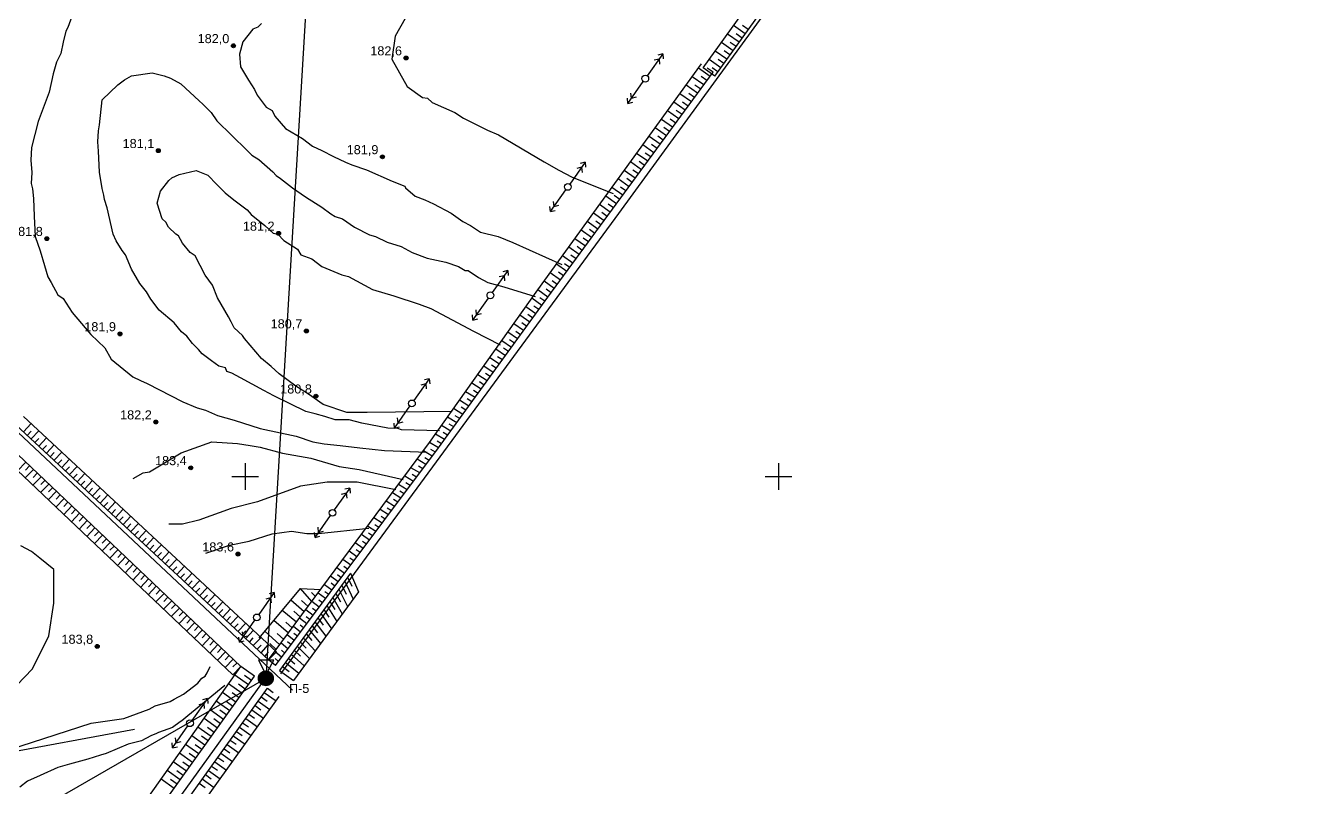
# Model space of a CAD drawing. Header units: millimetres. Extents: x 6127 to 9314, y 4730 to 7085.
# Drawn here: x 7517.6 to 7994.2, y 5083.4 to 5369.1 of the extents above; entities that cross this region are included whole.
import ezdxf

# ---------------------------------------------------------------- set-up
doc = ezdxf.new("R2010")
doc.units = ezdxf.units.MM
doc.header["$LTSCALE"] = 0.7
for name, color, linetype in [('відм', 14, 'Continuous'), ('горизонталі', 22, 'Continuous'), ('горный отвод', 7, 'Continuous'), ('Откос', 7, 'Continuous'), ('чорн', 255, 'Continuous')]:
    doc.layers.add(name, color=color, linetype=linetype)
doc.styles.get("Standard").update_dxf_attribs({"font": 'arial.ttf'})

# ---------------------------------------------------------------- blocks, each defined once
blk = doc.blocks.new('1')
at = {"layer": 'чорн', "color": 7, "ltscale": 0.2, "transparency": 33554687}
for p, q in [((5601.51, 1990.78), (5598.6, 1986.67)), ((5594.99, 1981.51), (5597.87, 1985.63))]:
    blk.add_line(p, q, dxfattribs=at)
for points in [[(5601.51, 1990.78), (5600.59, 1990.54)], [(5601.51, 1990.78), (5601.59, 1989.83)], [(5600.83, 1989.82), (5599.91, 1989.58)], [(5600.83, 1989.82), (5600.92, 1988.87)], [(5595.66, 1982.47), (5595.57, 1983.42)], [(5594.99, 1981.51), (5594.9, 1982.46)], [(5594.99, 1981.51), (5595.9, 1981.75)], [(5595.66, 1982.47), (5596.58, 1982.71)]]:
    blk.add_lwpolyline(points, dxfattribs=at)
blk.add_circle((5598.25, 1986.14), 0.633, dxfattribs=at)

msp = doc.modelspace()

# ---------------------------------------------------------------- hatches: boundary and pattern name
at = {"layer": 'відм', "ltscale": 0.2, "true_color": 0x000000}
h = msp.add_hatch(color=18, dxfattribs=at)
h.dxf.hatch_style = 1
h.paths.add_polyline_path([(7596.3, 5361.48, 1), (7594.83, 5361.48, 1)])
h = msp.add_hatch(color=18, dxfattribs=at)
h.dxf.hatch_style = 1
h.paths.add_polyline_path([(7661.04, 5356.89, 1), (7659.57, 5356.89, 1)])
h = msp.add_hatch(color=18, dxfattribs=at)
h.dxf.hatch_style = 1
h.paths.add_polyline_path([(7568.15, 5322.17, 1), (7566.69, 5322.17, 1)])
h = msp.add_hatch(color=18, dxfattribs=at)
h.dxf.hatch_style = 1
h.paths.add_polyline_path([(7652.18, 5319.86, 1), (7650.72, 5319.86, 1)])
h = msp.add_hatch(color=18, dxfattribs=at)
h.dxf.hatch_style = 1
h.paths.add_polyline_path([(7613.25, 5291.17, 1), (7611.78, 5291.17, 1)])
h = msp.add_hatch(color=18, dxfattribs=at)
h.dxf.hatch_style = 1
h.paths.add_polyline_path([(7526.34, 5289.2, 1), (7524.87, 5289.2, 1)])
h = msp.add_hatch(color=18, dxfattribs=at)
h.dxf.hatch_style = 1
h.paths.add_polyline_path([(7553.79, 5253.49, 1), (7552.32, 5253.49, 1)])
h = msp.add_hatch(color=18, dxfattribs=at)
h.dxf.hatch_style = 1
h.paths.add_polyline_path([(7623.66, 5254.58, 1), (7622.2, 5254.58, 1)])
h = msp.add_hatch(color=18, dxfattribs=at)
h.dxf.hatch_style = 1
h.paths.add_polyline_path([(7627.24, 5230.16, 1), (7625.77, 5230.16, 1)])
h = msp.add_hatch(color=18, dxfattribs=at)
h.dxf.hatch_style = 1
h.paths.add_polyline_path([(7567.22, 5220.45, 1), (7565.75, 5220.45, 1)])
h = msp.add_hatch(color=18, dxfattribs=at)
h.dxf.hatch_style = 1
h.paths.add_polyline_path([(7580.31, 5203.29, 1), (7578.85, 5203.29, 1)])
h = msp.add_hatch(color=18, dxfattribs=at)
h.dxf.hatch_style = 1
h.paths.add_polyline_path([(7598.03, 5170.96, 1), (7596.56, 5170.96, 1)])
h = msp.add_hatch(color=18, dxfattribs=at)
h.dxf.hatch_style = 1
h.paths.add_polyline_path([(7545.24, 5136.35, 1), (7543.77, 5136.35, 1)])
at = {"layer": 'чорн', "ltscale": 0.2, "true_color": 0x000000, "transparency": 33554687}
h = msp.add_hatch(color=18, dxfattribs=at)
h.dxf.hatch_style = 1
h.paths.add_polyline_path([(7610.51, 5124.38, 1), (7604.94, 5124.38, 1)])

# ---------------------------------------------------------------- linework, layer by layer
at = {"color": 18, "ltscale": 0.2, "true_color": 0x000000, "transparency": 33554687}
for p, q in [((7645.44, 5754.16), (7607.72, 5124.38)), ((7607.72, 5124.38), (7055.63, 4806.21))]:
    msp.add_line(p, q, dxfattribs=at)
at = {"layer": 'відм', "color": 18, "ltscale": 0.2, "true_color": 0x000000}
for centre in [(7595.56, 5361.48), (7660.3, 5356.89), (7567.42, 5322.17), (7651.45, 5319.86), (7612.51, 5291.17), (7525.61, 5289.2), (7553.05, 5253.49), (7622.93, 5254.58), (7626.51, 5230.16), (7566.48, 5220.45), (7579.58, 5203.29), (7597.3, 5170.96), (7544.51, 5136.35)]:
    msp.add_circle(centre, 0.733, dxfattribs=at)
at = {"layer": 'горизонталі', "color": 18, "true_color": 0x000000}
for points in [[(7537.29, 5378.76), (7533.54, 5368.39), (7532.71, 5366.93), (7531.67, 5362.79), (7530.84, 5358.64), (7529.17, 5355.32), (7527.92, 5350.96), (7526.46, 5344.12), (7524.59, 5339.14), (7522.3, 5333.13), (7519.8, 5323.38), (7519.58, 5318.61), (7519.99, 5314.04), (7519.78, 5309.89), (7520.19, 5307.82), (7520.6, 5304.29), (7520.8, 5297.65), (7521.21, 5289.97), (7523.07, 5284.57), (7524.72, 5279.18), (7525.96, 5274.82), (7527.21, 5272.74), (7529.69, 5268.18), (7531.76, 5266.72), (7535.08, 5261.53), (7542.12, 5253.22), (7547.3, 5248.24), (7549.79, 5244.08), (7557.87, 5237.43), (7560.78, 5235.98), (7563.26, 5234.94), (7576.54, 5228.08), (7581.93, 5225.79), (7585.04, 5224.95), (7589.6, 5222.87), (7595.82, 5221.21), (7605.57, 5218.08), (7619.05, 5215.16), (7625.28, 5213.08), (7629.63, 5212.24), (7635.65, 5211.62), (7642.91, 5210.78), (7652.25, 5209.73), (7668.23, 5209.13)], [(7659.91, 5371.76), (7656.16, 5365.13), (7654.91, 5356.42), (7660.71, 5346.24), (7666.51, 5342.09), (7668.38, 5341.88), (7670.04, 5340.22), (7678.54, 5336.47), (7681.86, 5334.39), (7690.77, 5329.82), (7694.92, 5328.15), (7712.13, 5317.96), (7717.52, 5314.85), (7722.52, 5312.22), (7737.89, 5306.1)], [(7606.06, 5369.87), (7604.71, 5368.51), (7602.84, 5367.68), (7599.1, 5362.91), (7597.85, 5358.35), (7598.26, 5353.58), (7601.16, 5348.6), (7603.44, 5345.07), (7604.47, 5342.99), (7607.79, 5338.42), (7610.07, 5337.17), (7611.1, 5335.1), (7615.04, 5330.53), (7621.47, 5326.79), (7625.2, 5323.88), (7628.73, 5322.21), (7633.08, 5319.93), (7637.64, 5317.84), (7639.92, 5316.8), (7645.52, 5314.93), (7655.06, 5310.77), (7659.83, 5308.9), (7660.04, 5308.27), (7663.77, 5305.16), (7667.3, 5303.7), (7670.61, 5302.24), (7677.25, 5298.71), (7681.6, 5295.59), (7684.51, 5294.14), (7688.24, 5291.64), (7694.87, 5289.97), (7700.27, 5287.69), (7718.68, 5279.5)], [(7672.89, 5217.14), (7658.6, 5217.59), (7657.17, 5217.97), (7653.43, 5218.18), (7643.68, 5220.05), (7638.91, 5221.3), (7633.72, 5221.3), (7629.78, 5222.54), (7626.25, 5223.58), (7622.73, 5224.41), (7610.69, 5230.22), (7606.96, 5232.3), (7598.25, 5237.07), (7594.93, 5238.73), (7593.06, 5239.36), (7592.64, 5240.81), (7590.15, 5241.43), (7587.36, 5243.45), (7583.86, 5246.04), (7582.48, 5247.66), (7580.2, 5249.94), (7578.12, 5252.64), (7576.05, 5254.3), (7573.35, 5257.62), (7567.75, 5262.38), (7564.62, 5266.57), (7562.98, 5269.24), (7560.53, 5272.33), (7557.38, 5277.75), (7555.1, 5283.14), (7553.85, 5284.8), (7551.57, 5288.33), (7550.53, 5290.82), (7548.25, 5300.78), (7547.22, 5303.89), (7547.01, 5305.55), (7546.39, 5308.04), (7545.35, 5314.06), (7544.94, 5321.94), (7544.73, 5325.47), (7544.94, 5329.62), (7545.36, 5331.9), (7546.39, 5341.24), (7552.2, 5346.84), (7554.69, 5348.71), (7557.39, 5350.16), (7565.07, 5351.4), (7569.63, 5350.16), (7571.92, 5349.33), (7575.86, 5347.25), (7582.7, 5340.82), (7584.16, 5339.57), (7587.27, 5336.46), (7589.34, 5333.35), (7600.54, 5322.35), (7602.41, 5320.48), (7605.11, 5318.82), (7610.29, 5314.26), (7611.54, 5312.8), (7613.2, 5311.77), (7617.76, 5308.24), (7622.53, 5304.92), (7628.76, 5300.97), (7632.08, 5298.48), (7633.74, 5297.45), (7636.43, 5296.61), (7641, 5293.5), (7646.6, 5290.6), (7648.88, 5289.97), (7653.24, 5287.9), (7658.43, 5286.24), (7662.57, 5283.95), (7668.18, 5281.88), (7675.23, 5280.42), (7680, 5278.76), (7682.49, 5277.31), (7683.53, 5277.31), (7687.47, 5274.61), (7691, 5272.74), (7697.01, 5271.08), (7708.7, 5267.55)], [(7677.53, 5224.45), (7645.76, 5223.99), (7638.03, 5224), (7629.2, 5227.04), (7623.77, 5230.84), (7618.99, 5233.96), (7612.77, 5238.52), (7609.66, 5241.22), (7606.13, 5244.33), (7599.7, 5251.8), (7598.91, 5252.9), (7595.88, 5255.77), (7594.72, 5258.04), (7593.69, 5259.9), (7589.54, 5266.95), (7587.67, 5271.73), (7584.97, 5275.46), (7581.24, 5282.72), (7579.37, 5283.97), (7576.47, 5287.5), (7575.02, 5290.19), (7573.98, 5290.82), (7571.28, 5293.51), (7570.25, 5295.38), (7568.79, 5296.63), (7566.93, 5302.44), (7568.17, 5307), (7571.29, 5310.94), (7572.53, 5311.98), (7575.23, 5313.22), (7581.66, 5314.68), (7586.02, 5313.02), (7589.34, 5309.49), (7591.41, 5307.41), (7592.45, 5306.37), (7595.77, 5303.68), (7600.75, 5299.94), (7602.2, 5298.28), (7607.39, 5294.13), (7610.5, 5291.22), (7612.16, 5290.81), (7614.44, 5288.53), (7619.63, 5285.21), (7620.87, 5283.13), (7625.02, 5281.68), (7628.75, 5278.77), (7636.22, 5275.66), (7638.71, 5275.04), (7647.67, 5270.17), (7655.72, 5267.77), (7665.27, 5264.66), (7669.63, 5263), (7685.64, 5254.49), (7695.53, 5249.38)], [(7558.02, 5199.28), (7561.76, 5201.37), (7564.04, 5201.74), (7575.92, 5208.88), (7587.49, 5213.09), (7597.05, 5212.42), (7601.89, 5211.66), (7605.6, 5211.07), (7613.94, 5208.8), (7624.59, 5206.9), (7635.24, 5203.77), (7642.75, 5202.67), (7659.23, 5198.89)], [(7656.43, 5195.06), (7641.95, 5197.92), (7630.75, 5197.92), (7620.72, 5196.39), (7604.62, 5190.53), (7594.71, 5188.09), (7582.63, 5183.65), (7576.5, 5182.18), (7571.33, 5182.18)], [(7585.22, 5171.32), (7594.04, 5174.3), (7601.53, 5175.82), (7610.12, 5178.49), (7617.36, 5179.57), (7623.05, 5178.7), (7627.43, 5178.7), (7646.29, 5180.73)], [(7508.6, 5115.83), (7520.22, 5128), (7526.41, 5140.27), (7528.17, 5152.58), (7528.17, 5165.24), (7522.92, 5169.45), (7519.81, 5171.94), (7515.86, 5174.01)], [(7502.36, 5094.76), (7542.2, 5107.61), (7554.44, 5109.27), (7563.99, 5112.8), (7566.27, 5114.04), (7571.87, 5115.7), (7573.33, 5116.53), (7576.85, 5118.4), (7582.25, 5122.55), (7583.7, 5124.41), (7584.95, 5125.24), (7585.78, 5126.49), (7586.81, 5128.77)], [(7592.37, 5121.64), (7578.51, 5110.3), (7576.23, 5108.44), (7575.61, 5108.02), (7572.7, 5105.95), (7567.51, 5104.08), (7566.68, 5103.67), (7564.61, 5102.84), (7561.08, 5100.97), (7556.1, 5099.73), (7547.8, 5096.2), (7545.73, 5095.58), (7540.95, 5094.13), (7534.11, 5092.26), (7529.75, 5091.02), (7523.11, 5087.91), (7518.34, 5085.83), (7515.43, 5083.55)]]:
    msp.add_lwpolyline(points, dxfattribs=at)
at = {"layer": 'горный отвод', "color": 18, "ltscale": 0.2, "true_color": 0x000000}
msp.add_lwpolyline([(7617.67, 5119.96), (7385.06, 5338.37), (7385.47, 5341.57)], dxfattribs=at)
at = {"layer": 'Откос', "color": 18, "ltscale": 0.15, "true_color": 0x000000}
for p, q in [((7787.44, 5365.96), (7783.06, 5369.04)), ((7788.58, 5367.55), (7786.39, 5369.09)), ((7782.89, 5359.62), (7778.51, 5362.69)), ((7785.17, 5362.79), (7780.79, 5365.86)), ((7784.03, 5361.21), (7781.84, 5362.74)), ((7786.3, 5364.38), (7784.11, 5365.91)), ((7780.61, 5356.45), (7776.23, 5359.51)), ((7781.75, 5358.03), (7779.56, 5359.57)), ((7774.28, 5350.03), (7769.9, 5353.09)), ((7776.06, 5350.1), (7771.68, 5353.16)), ((7775.45, 5351.62), (7773.25, 5353.15)), ((7778.34, 5353.27), (7773.96, 5356.34)), ((7777.2, 5351.69), (7775.01, 5353.22)), ((7779.47, 5354.86), (7777.28, 5356.39)), ((7771.94, 5346.85), (7767.59, 5349.89)), ((7773.11, 5348.44), (7770.93, 5349.97)), ((7767.27, 5340.49), (7762.96, 5343.5)), ((7769.6, 5343.67), (7765.28, 5346.7)), ((7768.43, 5342.08), (7766.28, 5343.59)), ((7770.77, 5345.26), (7768.6, 5346.78)), ((7764.93, 5337.3), (7760.65, 5340.3)), ((7766.1, 5338.89), (7763.95, 5340.4)), ((7760.25, 5330.94), (7756.02, 5333.91)), ((7762.59, 5334.12), (7758.33, 5337.11)), ((7761.42, 5332.53), (7759.3, 5334.02)), ((7763.76, 5335.71), (7761.62, 5337.21)), ((7757.92, 5327.76), (7753.7, 5330.72)), ((7759.08, 5329.35), (7756.97, 5330.83)), ((7753.24, 5321.39), (7749.07, 5324.33)), ((7755.58, 5324.57), (7751.39, 5327.52)), ((7754.41, 5322.98), (7752.32, 5324.45)), ((7756.75, 5326.16), (7754.65, 5327.64)), ((7750.9, 5318.21), (7746.76, 5321.13)), ((7752.07, 5319.8), (7749.99, 5321.26)), ((7746.23, 5311.84), (7742.13, 5314.74)), ((7748.57, 5315.02), (7744.45, 5317.94)), ((7747.4, 5313.43), (7745.34, 5314.89)), ((7749.74, 5316.62), (7747.67, 5318.08)), ((7743.89, 5308.66), (7739.82, 5311.55)), ((7745.06, 5310.25), (7743.02, 5311.7)), ((7739.22, 5302.29), (7735.19, 5305.16)), ((7741.56, 5305.48), (7737.5, 5308.35)), ((7740.39, 5303.89), (7738.37, 5305.32)), ((7742.72, 5307.07), (7740.69, 5308.51)), ((7736.88, 5299.11), (7732.87, 5301.96)), ((7738.05, 5300.7), (7736.04, 5302.13)), ((7732.21, 5292.75), (7728.24, 5295.57)), ((7734.54, 5295.93), (7730.56, 5298.77)), ((7733.37, 5294.34), (7731.39, 5295.75)), ((7735.71, 5297.52), (7733.71, 5298.94)), ((7729.87, 5289.56), (7725.93, 5292.38)), ((7731.04, 5291.16), (7729.06, 5292.56)), ((7725.19, 5283.2), (7721.3, 5285.99)), ((7727.53, 5286.38), (7723.61, 5289.18)), ((7726.36, 5284.79), (7724.41, 5286.19)), ((7728.7, 5287.97), (7726.74, 5289.38)), ((7722.86, 5280.02), (7718.99, 5282.79)), ((7724.03, 5281.61), (7722.08, 5283)), ((7718.18, 5273.65), (7714.36, 5276.4)), ((7720.52, 5276.83), (7716.67, 5279.59)), ((7719.35, 5275.24), (7717.43, 5276.62)), ((7721.69, 5278.43), (7719.76, 5279.81)), ((7715.84, 5270.47), (7712.04, 5273.2)), ((7717.01, 5272.06), (7715.11, 5273.43)), ((7711.23, 5264.15), (7707.47, 5266.83)), ((7713.51, 5267.29), (7709.73, 5270.01)), ((7713.51, 5267.29), (7709.73, 5270.01)), ((7712.37, 5265.72), (7710.48, 5267.07)), ((7714.68, 5268.88), (7712.78, 5270.24)), ((7708.95, 5261.01), (7705.21, 5263.65)), ((7710.09, 5262.58), (7708.21, 5263.91)), ((7704.39, 5254.73), (7700.7, 5257.28)), ((7706.67, 5257.87), (7702.96, 5260.46)), ((7705.53, 5256.3), (7703.68, 5257.58)), ((7707.81, 5259.44), (7705.95, 5260.75)), ((7702.11, 5251.59), (7698.44, 5254.1)), ((7703.25, 5253.16), (7701.41, 5254.42)), ((7697.55, 5245.31), (7693.93, 5247.74)), ((7699.83, 5248.45), (7696.18, 5250.92)), ((7698.69, 5246.88), (7696.87, 5248.1)), ((7700.97, 5250.02), (7699.14, 5251.26)), ((7695.27, 5242.17), (7691.67, 5244.56)), ((7696.41, 5243.74), (7694.6, 5244.94)), ((7690.71, 5235.89), (7687.15, 5238.19)), ((7692.99, 5239.03), (7689.41, 5241.38)), ((7691.85, 5237.46), (7690.07, 5238.62)), ((7694.13, 5240.6), (7692.34, 5241.78)), ((7688.43, 5232.74), (7684.9, 5235.01)), ((7689.57, 5234.31), (7687.8, 5235.46)), ((7683.87, 5226.46), (7680.38, 5228.65)), ((7686.15, 5229.6), (7682.64, 5231.83)), ((7685.01, 5228.03), (7683.26, 5229.14)), ((7687.29, 5231.17), (7685.53, 5232.3)), ((7681.59, 5223.32), (7678.13, 5225.47)), ((7682.73, 5224.89), (7680.99, 5225.98)), ((7516.82, 5216.79), (7519.71, 5219.87)), ((7677.03, 5217.04), (7673.61, 5219.11)), ((7679.31, 5220.18), (7675.87, 5222.29)), ((7678.17, 5218.61), (7676.46, 5219.66)), ((7680.45, 5221.75), (7678.72, 5222.82)), ((7518.25, 5215.46), (7519.7, 5216.99)), ((7519.69, 5214.12), (7522.58, 5217.2)), ((7521.13, 5212.78), (7522.57, 5214.32)), ((7522.56, 5211.45), (7525.46, 5214.53)), ((7674.75, 5213.9), (7671.35, 5215.92)), ((7675.89, 5215.47), (7674.19, 5216.49)), ((7524, 5210.11), (7525.45, 5211.65)), ((7525.44, 5208.78), (7528.33, 5211.85)), ((7670.12, 5207.63), (7666.78, 5209.61)), ((7672.47, 5210.76), (7669.1, 5212.74)), ((7672.47, 5210.76), (7669.1, 5212.74)), ((7671.3, 5209.19), (7669.62, 5210.19)), ((7673.61, 5212.33), (7671.92, 5213.33)), ((7517.67, 5205.42), (7514.63, 5202.22)), ((7526.87, 5207.44), (7528.32, 5208.98)), ((7528.31, 5206.1), (7531.2, 5209.18)), ((7529.75, 5204.77), (7531.19, 5206.31)), ((7531.19, 5203.43), (7534.08, 5206.51)), ((7667.77, 5204.49), (7664.46, 5206.48)), ((7668.94, 5206.06), (7667.28, 5207.05)), ((7520.55, 5202.68), (7517.51, 5199.48)), ((7519.11, 5204.05), (7517.59, 5202.45)), ((7523.44, 5199.95), (7520.39, 5196.75)), ((7522, 5201.32), (7520.47, 5199.72)), ((7532.62, 5202.1), (7534.07, 5203.64)), ((7534.06, 5200.76), (7536.95, 5203.84)), ((7535.5, 5199.42), (7536.94, 5200.96)), ((7536.93, 5198.09), (7539.82, 5201.17)), ((7663.06, 5198.21), (7659.82, 5200.21)), ((7665.41, 5201.35), (7662.14, 5203.34)), ((7664.24, 5199.78), (7662.61, 5200.78)), ((7666.59, 5202.92), (7664.94, 5203.91)), ((7526.32, 5197.21), (7523.28, 5194.01)), ((7524.88, 5198.58), (7523.36, 5196.98)), ((7527.76, 5195.85), (7526.24, 5194.25)), ((7538.37, 5196.75), (7539.82, 5198.29)), ((7539.81, 5195.42), (7542.7, 5198.5)), ((7541.24, 5194.08), (7542.69, 5195.62)), ((7542.68, 5192.74), (7545.57, 5195.83)), ((7660.71, 5195.07), (7657.5, 5197.08)), ((7661.88, 5196.64), (7660.27, 5197.64)), ((7529.2, 5194.48), (7526.16, 5191.28)), ((7532.08, 5191.75), (7529.04, 5188.55)), ((7530.64, 5193.11), (7529.12, 5191.51)), ((7533.52, 5190.38), (7532, 5188.78)), ((7544.12, 5191.41), (7545.56, 5192.95)), ((7545.55, 5190.07), (7548.44, 5193.15)), ((7548.43, 5187.4), (7551.32, 5190.48)), ((7656, 5188.79), (7652.86, 5190.81)), ((7658.35, 5191.93), (7655.18, 5193.95)), ((7657.18, 5190.36), (7655.6, 5191.37)), ((7659.53, 5193.5), (7657.93, 5194.51)), ((7534.96, 5189.01), (7531.92, 5185.81)), ((7537.84, 5186.28), (7534.8, 5183.08)), ((7536.4, 5187.65), (7534.88, 5186.05)), ((7546.99, 5188.74), (7548.44, 5190.28)), ((7549.87, 5186.06), (7551.31, 5187.61)), ((7551.3, 5184.73), (7554.19, 5187.81)), ((7653.65, 5185.65), (7650.54, 5187.68)), ((7654.83, 5187.22), (7653.26, 5188.23)), ((7540.73, 5183.55), (7537.68, 5180.35)), ((7539.28, 5184.91), (7537.76, 5183.31)), ((7543.61, 5180.81), (7540.57, 5177.61)), ((7542.17, 5182.18), (7540.65, 5180.58)), ((7552.74, 5183.39), (7554.18, 5184.93)), ((7554.18, 5182.06), (7557.06, 5185.14)), ((7555.61, 5180.72), (7557.06, 5182.26)), ((7557.05, 5179.38), (7559.94, 5182.47)), ((7648.94, 5179.37), (7645.9, 5181.41)), ((7651.3, 5182.51), (7648.22, 5184.55)), ((7650.12, 5180.94), (7648.59, 5181.96)), ((7652.47, 5184.08), (7650.93, 5185.1)), ((7546.49, 5178.08), (7543.45, 5174.88)), ((7545.05, 5179.45), (7543.53, 5177.84)), ((7547.93, 5176.71), (7546.41, 5175.11)), ((7558.49, 5178.05), (7559.93, 5179.59)), ((7559.92, 5176.71), (7562.81, 5179.8)), ((7561.36, 5175.38), (7562.8, 5176.92)), ((7562.8, 5174.04), (7565.68, 5177.13)), ((7646.59, 5176.23), (7643.58, 5178.28)), ((7647.77, 5177.8), (7646.25, 5178.83)), ((7549.37, 5175.34), (7546.33, 5172.14)), ((7552.25, 5172.61), (7549.21, 5169.41)), ((7550.81, 5173.98), (7549.29, 5172.38)), ((7564.23, 5172.7), (7565.68, 5174.25)), ((7565.67, 5171.37), (7568.56, 5174.45)), ((7567.11, 5170.03), (7568.55, 5171.58)), ((7568.55, 5168.7), (7571.43, 5171.78)), ((7641.88, 5169.96), (7638.94, 5172.02)), ((7644.24, 5173.09), (7641.26, 5175.15)), ((7643.06, 5171.52), (7641.58, 5172.55)), ((7645.41, 5174.66), (7643.92, 5175.69)), ((7555.13, 5169.88), (7552.09, 5166.68)), ((7553.69, 5171.24), (7552.17, 5169.64)), ((7558.01, 5167.14), (7554.97, 5163.94)), ((7556.57, 5168.51), (7555.05, 5166.91)), ((7569.98, 5167.36), (7571.42, 5168.9)), ((7571.42, 5166.02), (7574.3, 5169.11)), ((7639.53, 5166.82), (7636.62, 5168.88)), ((7640.71, 5168.39), (7639.24, 5169.42)), ((7560.9, 5164.41), (7557.86, 5161.21)), ((7559.46, 5165.78), (7557.94, 5164.18)), ((7562.34, 5163.04), (7560.82, 5161.44)), ((7572.86, 5164.69), (7574.3, 5166.23)), ((7574.29, 5163.35), (7577.18, 5166.44)), ((7575.73, 5162.02), (7577.17, 5163.56)), ((7577.17, 5160.68), (7580.05, 5163.77)), ((7634.82, 5160.54), (7631.98, 5162.62)), ((7637.18, 5163.68), (7634.3, 5165.75)), ((7636, 5162.11), (7634.57, 5163.15)), ((7638.35, 5165.25), (7636.91, 5166.28)), ((7638.4, 5162.31), (7639.93, 5158.89)), ((7639.51, 5163.83), (7642.47, 5156.86)), ((7563.78, 5161.68), (7560.74, 5158.47)), ((7566.66, 5158.94), (7563.62, 5155.74)), ((7565.22, 5160.31), (7563.7, 5158.71)), ((7568.1, 5157.58), (7566.58, 5155.97)), ((7578.6, 5159.34), (7580.05, 5160.89)), ((7580.04, 5158.01), (7582.92, 5161.1)), ((7581.48, 5156.67), (7582.92, 5158.22)), ((7582.91, 5155.34), (7585.8, 5158.43)), ((7632.47, 5157.4), (7629.66, 5159.48)), ((7633.65, 5158.97), (7632.23, 5160.01)), ((7635.06, 5157.76), (7638.4, 5151.3)), ((7636.17, 5159.27), (7637.79, 5155.98)), ((7637.29, 5160.79), (7640.43, 5154.08)), ((7569.54, 5156.21), (7566.5, 5153.01)), ((7572.42, 5153.47), (7569.38, 5150.27)), ((7570.98, 5154.84), (7569.46, 5153.24)), ((7584.35, 5154), (7585.79, 5155.54)), ((7585.79, 5152.66), (7588.67, 5155.75)), ((7587.23, 5151.33), (7588.67, 5152.87)), ((7588.66, 5149.99), (7591.54, 5153.08)), ((7627.77, 5151.12), (7625.02, 5153.22)), ((7630.12, 5154.26), (7627.34, 5156.35)), ((7628.94, 5152.69), (7627.56, 5153.74)), ((7631.29, 5155.83), (7629.9, 5156.87)), ((7631.72, 5153.2), (7633.53, 5150.17)), ((7632.83, 5154.72), (7636.36, 5148.52)), ((7633.95, 5156.24), (7635.66, 5153.07)), ((7575.3, 5150.74), (7572.26, 5147.54)), ((7573.86, 5152.11), (7572.34, 5150.51)), ((7578.19, 5148.01), (7575.15, 5144.8)), ((7576.74, 5149.37), (7575.22, 5147.77)), ((7590.1, 5148.66), (7591.54, 5150.2)), ((7591.54, 5147.32), (7594.42, 5150.41)), ((7592.97, 5145.98), (7594.41, 5147.53)), ((7594.41, 5144.65), (7597.29, 5147.74)), ((7625.41, 5147.98), (7622.7, 5150.09)), ((7624.24, 5146.41), (7622.89, 5147.47)), ((7626.59, 5149.55), (7625.22, 5150.6)), ((7628.38, 5148.64), (7632.29, 5142.97)), ((7629.49, 5150.16), (7631.4, 5147.26)), ((7630.6, 5151.68), (7634.33, 5145.75)), ((7581.07, 5145.27), (7578.03, 5142.07)), ((7579.63, 5146.64), (7578.11, 5145.04)), ((7582.51, 5143.91), (7580.99, 5142.31)), ((7595.85, 5143.31), (7597.29, 5144.86)), ((7597.28, 5141.98), (7600.16, 5145.07)), ((7620.71, 5141.7), (7618.06, 5143.82)), ((7623.06, 5144.84), (7620.38, 5146.95)), ((7621.88, 5143.27), (7620.55, 5144.33)), ((7625.04, 5144.09), (7627.14, 5141.44)), ((7626.15, 5145.6), (7630.25, 5140.19)), ((7627.26, 5147.12), (7629.27, 5144.35)), ((7583.95, 5142.54), (7580.91, 5139.34)), ((7586.83, 5139.81), (7583.79, 5136.6)), ((7585.39, 5141.17), (7583.87, 5139.57)), ((7588.27, 5138.44), (7586.75, 5136.84)), ((7598.72, 5140.64), (7600.16, 5142.19)), ((7600.16, 5139.3), (7603.04, 5142.4)), ((7601.59, 5137.97), (7603.03, 5139.51)), ((7603.03, 5136.63), (7605.91, 5139.72)), ((7618.35, 5138.56), (7615.74, 5140.69)), ((7617.18, 5136.99), (7615.88, 5138.06)), ((7619.53, 5140.13), (7618.21, 5141.19)), ((7620.58, 5138.01), (7622.87, 5135.63)), ((7621.7, 5139.53), (7626.18, 5134.64)), ((7622.81, 5141.05), (7625, 5138.54)), ((7623.92, 5142.57), (7628.22, 5137.41)), ((7589.71, 5137.07), (7586.67, 5133.87)), ((7592.59, 5134.34), (7589.55, 5131.14)), ((7591.15, 5135.7), (7589.63, 5134.1)), ((7604.47, 5135.3), (7605.91, 5136.84)), ((7605.91, 5133.96), (7608.78, 5137.05)), ((7607.34, 5132.62), (7608.78, 5134.17)), ((7608.78, 5131.29), (7611.66, 5134.38)), ((7613.65, 5132.29), (7611.1, 5134.42)), ((7616, 5135.42), (7613.42, 5137.55)), ((7614.82, 5133.86), (7613.54, 5134.92)), ((7617.24, 5133.45), (7622.11, 5129.08)), ((7618.35, 5134.97), (7620.74, 5132.72)), ((7619.47, 5136.49), (7624.15, 5131.86)), ((7595.47, 5131.6), (7592.44, 5128.4)), ((7594.03, 5132.97), (7592.51, 5131.37)), ((7598.36, 5128.87), (7595.32, 5125.67)), ((7596.92, 5130.24), (7595.4, 5128.64)), ((7603.49, 5125.19), (7598.36, 5128.87)), ((7611.29, 5129.15), (7608.78, 5131.29)), ((7612.47, 5130.72), (7611.2, 5131.79)), ((7613.9, 5128.9), (7616.48, 5126.91)), ((7615.01, 5130.42), (7620.07, 5126.31)), ((7616.13, 5131.93), (7618.61, 5129.81)), ((7601.16, 5121.95), (7596.05, 5125.62)), ((7602.32, 5123.57), (7599.76, 5125.41)), ((7612.79, 5127.38), (7618.04, 5123.53)), ((7596.52, 5115.48), (7591.45, 5119.12)), ((7598.84, 5118.72), (7593.75, 5122.37)), ((7597.68, 5117.1), (7595.14, 5118.92)), ((7600, 5120.34), (7597.45, 5122.16)), ((7607.15, 5119.08), (7611.54, 5115.93)), ((7608.31, 5120.7), (7610.51, 5119.12)), ((7594.2, 5112.24), (7589.15, 5115.87)), ((7595.36, 5113.86), (7592.83, 5115.68)), ((7603.66, 5114.21), (7605.86, 5112.64)), ((7604.83, 5115.83), (7609.21, 5112.69)), ((7605.99, 5117.45), (7608.18, 5115.88)), ((7589.55, 5105.76), (7584.54, 5109.36)), ((7591.87, 5109), (7586.84, 5112.62)), ((7593.04, 5110.62), (7590.51, 5112.43)), ((7600.18, 5109.35), (7604.56, 5106.2)), ((7601.34, 5110.97), (7603.53, 5109.4)), ((7602.5, 5112.59), (7606.89, 5109.45)), ((7587.23, 5102.53), (7582.24, 5106.11)), ((7588.39, 5104.14), (7585.89, 5105.94)), ((7590.71, 5107.38), (7588.2, 5109.19)), ((7597.85, 5106.11), (7602.24, 5102.96)), ((7599.01, 5107.73), (7601.21, 5106.16)), ((7584.91, 5099.29), (7579.93, 5102.86)), ((7586.07, 5100.91), (7583.58, 5102.7)), ((7594.36, 5101.25), (7596.56, 5099.67)), ((7595.53, 5102.87), (7599.91, 5099.72)), ((7596.69, 5104.49), (7598.88, 5102.91)), ((7580.26, 5092.81), (7575.33, 5096.36)), ((7582.59, 5096.05), (7577.63, 5099.61)), ((7581.42, 5094.43), (7578.95, 5096.21)), ((7583.75, 5097.67), (7581.26, 5099.45)), ((7590.88, 5096.38), (7595.26, 5093.24)), ((7592.04, 5098), (7594.23, 5096.43)), ((7593.2, 5099.62), (7597.59, 5096.48)), ((7577.94, 5089.57), (7573.03, 5093.11)), ((7579.1, 5091.19), (7576.64, 5092.96)), ((7587.39, 5091.52), (7589.58, 5089.95)), ((7588.55, 5093.14), (7592.94, 5090)), ((7589.71, 5094.76), (7591.91, 5093.19)), ((7573.3, 5083.1), (7568.42, 5086.61)), ((7575.62, 5086.33), (7570.72, 5089.86)), ((7574.46, 5084.72), (7572.02, 5086.47)), ((7576.78, 5087.95), (7574.33, 5089.72)), ((7583.9, 5086.66), (7588.29, 5083.51)), ((7585.06, 5088.28), (7587.26, 5086.71)), ((7586.23, 5089.9), (7590.61, 5086.75)), ((7582.74, 5085.04), (7584.93, 5083.46))]:
    msp.add_line(p, q, dxfattribs=at)
at = {"layer": 'чорн', "color": 18, "ltscale": 0.15, "true_color": 0x000000}
for p, q in [((7771.68, 5353.16), (7840, 5448.41)), ((7776.06, 5350.1), (7844.36, 5445.27)), ((7709.73, 5270.01), (7771.06, 5354.68)), ((7713.51, 5267.29), (7775.45, 5351.62)), ((7669.1, 5212.74), (7709.73, 5270.01)), ((7672.47, 5210.76), (7713.51, 5267.29)), ((7598.36, 5128.87), (7487.42, 5234.12)), ((7595.32, 5125.67), (7484.37, 5230.92)), ((7608.78, 5131.29), (7513.94, 5219.46)), ((7611.66, 5134.38), (7516.84, 5222.54)), ((7608.78, 5131.29), (7669.1, 5212.74)), ((7611.29, 5129.15), (7672.47, 5210.76)), ((7625.02, 5153.22), (7620.7, 5158.02)), ((7622.15, 5149.34), (7617.07, 5153.68)), ((7623.59, 5151.29), (7621.12, 5153.53)), ((7626.37, 5155.05), (7624.78, 5156.58)), ((7619.22, 5145.39), (7613.87, 5149.85)), ((7620.67, 5147.34), (7618.19, 5149.58)), ((7616.16, 5141.26), (7610.75, 5146.12)), ((7617.65, 5143.26), (7615.18, 5145.5)), ((7612.94, 5136.91), (7607.4, 5142.11)), ((7614.47, 5138.97), (7611.99, 5141.2)), ((7611.64, 5135.15), (7609.17, 5137.39))]:
    msp.add_line(p, q, dxfattribs=at)
at = {"layer": 'чорн', "color": 18, "ltscale": 0.2, "true_color": 0x000000, "transparency": 33554687}
for p, q in [((7599.99, 5204.99), (7599.99, 5194.99)), ((7799.99, 5204.99), (7799.99, 5194.99)), ((7594.99, 5199.99), (7604.99, 5199.99)), ((7594.99, 5199.99), (7594.99, 5199.99)), ((7594.99, 5199.99), (7599.99, 5199.99)), ((7794.99, 5199.99), (7804.99, 5199.99)), ((7794.99, 5199.99), (7794.99, 5199.99)), ((7794.99, 5199.99), (7799.99, 5199.99))]:
    msp.add_line(p, q, dxfattribs=at)
at = {"layer": 'чорн', "color": 18, "ltscale": 0.2, "true_color": 0x000000}
for p, q in [((7585.79, 5116.82), (7579.98, 5108.6)), ((7500.31, 5094.6), (7558.49, 5105.3)), ((7572.75, 5098.3), (7578.53, 5106.53))]:
    msp.add_line(p, q, dxfattribs=at)
at = {"layer": 'чорн', "color": 18, "ltscale": 0.15, "true_color": 0x000000}
for points in [[(8254.45, 6016.35), (8163.86, 5892.28), (8132.76, 5847.99), (8022.74, 5691.08), (7961.1, 5602.83), (7861.97, 5466.04), (7739.96, 5298.58), (7613.18, 5126.02)], [(7639.51, 5163.83), (7612.79, 5127.38)], [(7605.19, 5139.48), (7620.7, 5158.02), (7628.32, 5157.68)], [(7642.47, 5156.86), (7618.04, 5123.53)], [(7319.73, 4735.49), (7598.36, 5128.87)], [(7322.5, 4733.38), (7603.49, 5125.19)], [(7606.1, 5122.5), (7325.44, 4733.28)], [(7330.5, 4733.31), (7608.31, 5120.7)], [(7337.21, 4733.4), (7612.7, 5117.55)]]:
    msp.add_lwpolyline(points, dxfattribs=at)
at = {"layer": 'чорн', "color": 18, "ltscale": 0.2, "true_color": 0x000000, "transparency": 33554687}
msp.add_lwpolyline([(7608.46, 5127.06), (7610.66, 5131.21), (7604.99, 5131.22), (7607.09, 5127.09)], dxfattribs=at)
at = {"layer": 'чорн', "color": 18, "ltscale": 0.2, "true_color": 0x000000}
for points in [[(7584.44, 5114.91), (7582.6, 5114.44)], [(7585.79, 5116.82), (7583.95, 5116.35)], [(7584.44, 5114.91), (7584.61, 5113.02)], [(7585.79, 5116.82), (7585.96, 5114.93)], [(7572.75, 5098.3), (7572.57, 5100.18)], [(7574.09, 5100.22), (7573.91, 5102.1)], [(7574.09, 5100.22), (7575.93, 5100.69)], [(7572.75, 5098.3), (7574.58, 5098.77)]]:
    msp.add_lwpolyline(points, dxfattribs=at)
at = {"layer": 'чорн', "color": 18, "ltscale": 0.2, "true_color": 0x000000, "transparency": 33554687}
msp.add_circle((7607.72, 5124.38), 2.79, dxfattribs=at)
at = {"layer": 'чорн', "color": 18, "ltscale": 0.2, "true_color": 0x000000}
msp.add_circle((7579.27, 5107.56), 1.27, dxfattribs=at)

# ---------------------------------------------------------------- block references
at = {"layer": 'чорн', "color": 18, "true_color": 0x000000, "xscale": 2, "yscale": 2, "zscale": 2, "rotation": 359.989455033249}
for p in [(-3447.24, 1378.95), (-3476.28, 1338.35), (-3505.32, 1297.73), (-3534.74, 1257.21), (-3564.53, 1216.21), (-3592.89, 1177)]:
    msp.add_blockref('1', p, dxfattribs=at)

# ---------------------------------------------------------------- texts
at = {"color": 18, "ltscale": 0.2, "true_color": 0x000000, "transparency": 33554687, "insert": (7616.4, 5122.31), "char_height": 3.4, "attachment_point": 1}
msp.add_mtext_dynamic_manual_height_columns('П-5', width=29.6861, gutter_width=12.5, heights=[0], dxfattribs=at)
at = {"layer": 'чорн', "color": 18, "ltscale": 0.2, "true_color": 0x000000, "char_height": 3.4, "attachment_point": 1, "rotation": 359.9895}
for s, insert in [('182,0', (7582.15, 5365.88)), ('182,6', (7646.89, 5361.29)), ('181,1', (7554.01, 5326.56)), ('181,9', (7638.04, 5324.25)), ('181,2', (7599.11, 5295.57)), ('181,8', (7512.2, 5293.6)), ('181,9', (7539.64, 5257.88)), ('180,7', (7609.52, 5258.97)), ('180,8', (7613.1, 5234.55)), ('182,2', (7553.08, 5224.84)), ('183,4', (7566.17, 5207.69)), ('183,6', (7583.89, 5175.35)), ('183,8', (7531.1, 5140.74))]:
    msp.add_mtext_dynamic_manual_height_columns(s, width=2.4374, gutter_width=12.5, heights=[0], dxfattribs=dict(at, insert=insert))

doc.saveas('drawing.dxf')
